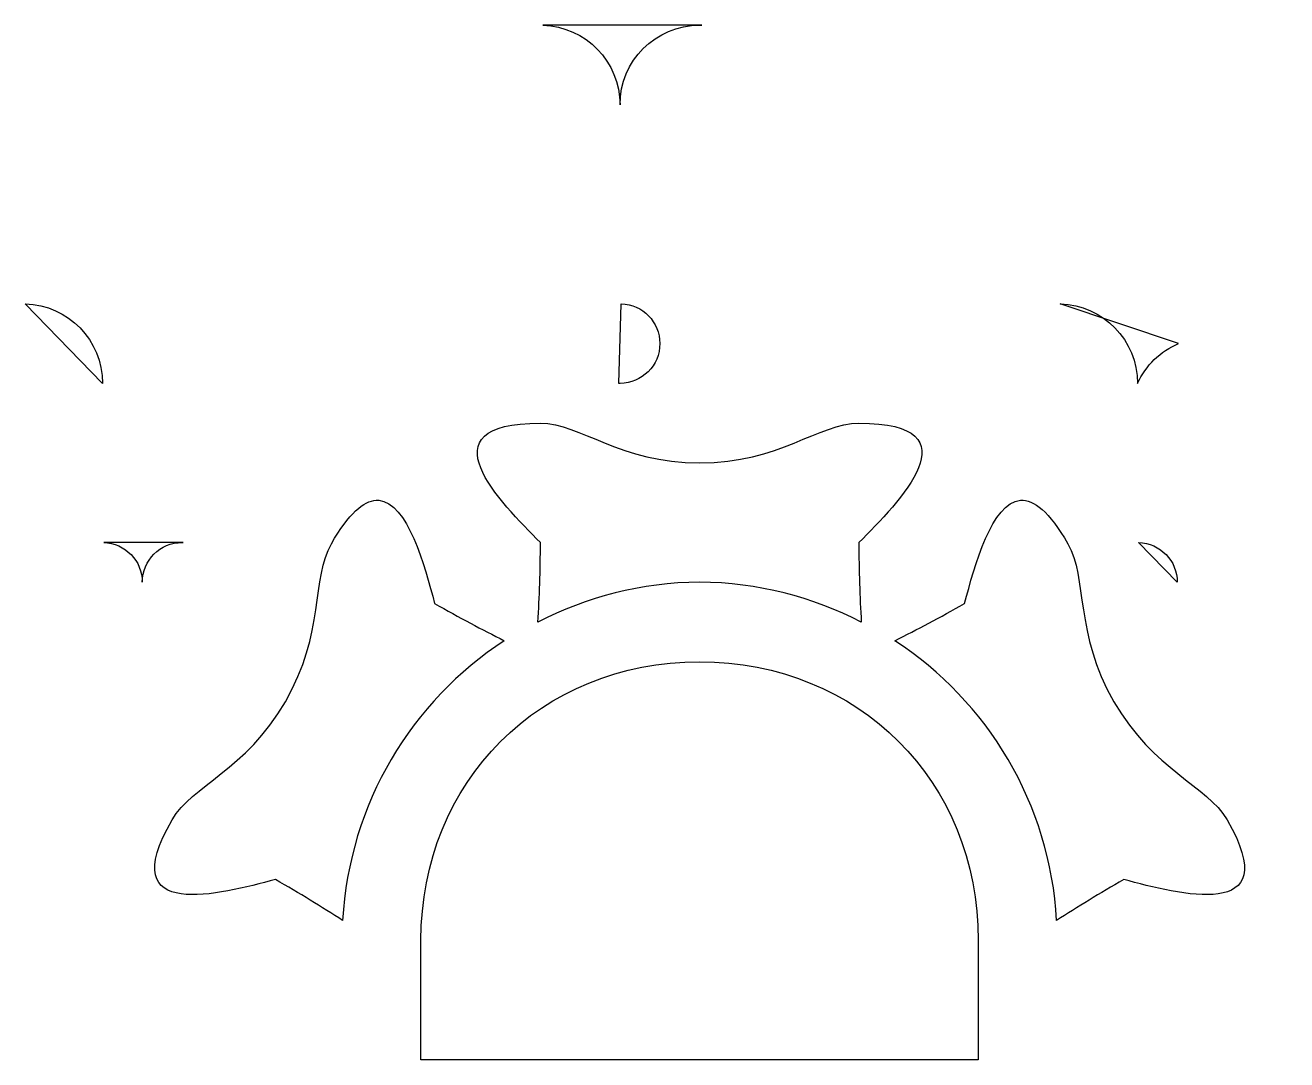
# Model space of a CAD drawing. Header units: centimetres. Extents: x -11.4 to 10, y -8.8 to 8.8.
import ezdxf

# ---------------------------------------------------------------- set-up
doc = ezdxf.new("R2010")
doc.units = ezdxf.units.CM
doc.header["$MEASUREMENT"] = 0
doc.layers.add('Layer 1', color=7, linetype='Continuous')

msp = doc.modelspace()

# ---------------------------------------------------------------- linework, layer by layer
at = {"layer": 'Layer 1'}
for points, knots in [([(0.03955, 8.77094), (0.02652, 8.77119), (0.01318, 8.77152), (0, 8.77152), (0, 8.77152), (-0.74511, 8.77152), (-1.34937, 8.16726), (-1.34937, 7.42214), (-1.34937, 7.42214), (-1.34937, 7.42198), (-1.34937, 7.42165), (-1.34937, 7.42148), (-1.34937, 7.42148), (-1.34936, 7.42165), (-1.34936, 7.42198), (-1.34936, 7.42214), (-1.34936, 7.42214), (-1.34936, 8.15194), (-1.9299, 8.74961), (-2.6592, 8.77086), (-2.6592, 8.77086), (-2.6592, 8.77086), (0.03955, 8.77094), (0.03955, 8.77094)], [0, 0, 0, 0, 0.14285714, 0.14285714, 0.14285714, 0.14285714, 0.28571429, 0.28571429, 0.28571429, 0.28571429, 0.42857143, 0.42857143, 0.42857143, 0.42857143, 0.57142857, 0.57142857, 0.57142857, 0.57142857, 0.71428571, 0.71428571, 0.71428571, 0.71428571, 1, 1, 1, 1]), ([(-10.12031, 2.69875), (-10.1203, 2.69884), (-10.1203, 2.69917), (-10.1203, 2.69933), (-10.1203, 2.69933), (-10.1203, 3.42913), (-10.70084, 4.0268), (-11.43014, 4.04805), (-11.43014, 4.04805), (-11.43014, 4.04805), (-10.12031, 2.69875), (-10.12031, 2.69875)], [0, 0, 0, 0, 0.25, 0.25, 0.25, 0.25, 0.5, 0.5, 0.5, 0.5, 1, 1, 1, 1]), ([(-1.36919, 2.69875), (-1.3627, 2.69862), (-1.35595, 2.69846), (-1.34936, 2.69846), (-1.34936, 2.69846), (-0.9768, 2.69846), (-0.67467, 3.00059), (-0.67467, 3.37315), (-0.67467, 3.37315), (-0.67467, 3.37323), (-0.67467, 3.3734), (-0.67467, 3.37348), (-0.67467, 3.37348), (-0.67467, 3.37348), (-0.67467, 3.37365), (-0.67467, 3.37373), (-0.67467, 3.37373), (-0.67467, 3.73863), (-0.96486, 4.03738), (-1.32951, 4.04809), (-1.32951, 4.04809), (-1.32951, 4.04809), (-1.36919, 2.69875), (-1.36919, 2.69875)], [0, 0, 0, 0, 0.14285714, 0.14285714, 0.14285714, 0.14285714, 0.28571429, 0.28571429, 0.28571429, 0.28571429, 0.42857143, 0.42857143, 0.42857143, 0.42857143, 0.57142857, 0.57142857, 0.57142857, 0.57142857, 0.71428571, 0.71428571, 0.71428571, 0.71428571, 1, 1, 1, 1]), ([(8.11607, 3.37344), (7.80926, 3.24235), (7.56149, 3.00167), (7.42162, 2.69871), (7.42162, 2.69871), (7.42157, 2.69884), (7.42157, 2.69917), (7.42157, 2.69933), (7.42157, 2.69933), (7.42157, 3.42913), (6.84103, 4.0268), (6.11173, 4.04805), (6.11173, 4.04805), (6.11173, 4.04805), (8.11607, 3.37344), (8.11607, 3.37344)], [0, 0, 0, 0, 0.2, 0.2, 0.2, 0.2, 0.4, 0.4, 0.4, 0.4, 0.6, 0.6, 0.6, 0.6, 1, 1, 1, 1]), ([(-2.69875, 2.02406), (-4.72281, 2.02406), (-3.37344, 0.67468), (-2.69875, 0), (-2.69875, 0), (-2.69875, -0.48114), (-2.71503, -0.92306), (-2.74092, -1.34938), (-2.74092, -1.34938), (-1.91485, -0.9288), (-0.99053, -0.67469), (0, -0.67469), (0, -0.67469), (0.99053, -0.67469), (1.91485, -0.92879), (2.74092, -1.34938), (2.74092, -1.34938), (2.71503, -0.92306), (2.69875, -0.48114), (2.69875, 0), (2.69875, 0), (3.37344, 0.67469), (4.72281, 2.02406), (2.69875, 2.02406), (2.69875, 2.02406), (2.02406, 2.02406), (1.34937, 1.34937), (0, 1.34937), (0, 1.34937), (-1.34937, 1.34937), (-2.02406, 2.02406), (-2.69875, 2.02406)], [0, 0, 0, 0, 0.11111111, 0.11111111, 0.11111111, 0.11111111, 0.22222222, 0.22222222, 0.22222222, 0.22222222, 0.33333333, 0.33333333, 0.33333333, 0.33333333, 0.44444444, 0.44444444, 0.44444444, 0.44444444, 0.55555556, 0.55555556, 0.55555556, 0.55555556, 0.66666667, 0.66666667, 0.66666667, 0.66666667, 0.77777778, 0.77777778, 0.77777778, 0.77777778, 1, 1, 1, 1]), ([(-5.48184, 0.71686), (-5.69546, 0.7059), (-5.94442, 0.49253), (-6.24086, -0.02108), (-6.24086, -0.02108), (-6.5782, -0.60536), (-6.34628, -1.5301), (-7.02097, -2.69875), (-7.02097, -2.69875), (-7.69566, -3.8674), (-8.60227, -4.11736), (-8.93961, -4.70173), (-8.93961, -4.70173), (-9.95164, -6.45465), (-8.11135, -5.9607), (-7.18964, -5.71376), (-7.18964, -5.71376), (-6.7828, -5.94864), (-6.40279, -6.18022), (-6.0511, -6.40953), (-6.0511, -6.40953), (-5.9399, -4.42342), (-4.87908, -2.69061), (-3.31018, -1.66563), (-3.31018, -1.66563), (-3.68611, -1.47301), (-4.07502, -1.27321), (-4.49088, -1.03311), (-4.49088, -1.03311), (-4.66069, -0.39949), (-4.94925, 0.68001), (-5.43966, 0.71686), (-5.43966, 0.71686), (-5.45358, 0.71791), (-5.46758, 0.71758), (-5.48183, 0.71686), (-5.48183, 0.71686), (-5.48183, 0.71686), (-5.48184, 0.71686), (-5.48184, 0.71686)], [0, 0, 0, 0, 0.09090909, 0.09090909, 0.09090909, 0.09090909, 0.18181818, 0.18181818, 0.18181818, 0.18181818, 0.27272727, 0.27272727, 0.27272727, 0.27272727, 0.36363636, 0.36363636, 0.36363636, 0.36363636, 0.45454545, 0.45454545, 0.45454545, 0.45454545, 0.54545455, 0.54545455, 0.54545455, 0.54545455, 0.63636364, 0.63636364, 0.63636364, 0.63636364, 0.72727273, 0.72727273, 0.72727273, 0.72727273, 0.81818182, 0.81818182, 0.81818182, 0.81818182, 1, 1, 1, 1]), ([(5.43967, 0.71686), (4.94917, 0.68009), (4.66066, -0.39945), (4.49089, -1.03311), (4.49089, -1.03311), (4.07503, -1.27321), (3.68611, -1.47301), (3.31019, -1.66563), (3.31019, -1.66563), (4.87909, -2.69061), (5.93991, -4.42342), (6.05111, -6.40953), (6.05111, -6.40953), (6.40279, -6.18022), (6.78281, -5.94863), (7.18965, -5.71376), (7.18965, -5.71376), (8.11127, -5.9607), (9.95165, -6.45465), (8.93962, -4.70173), (8.93962, -4.70173), (8.60228, -4.11745), (7.69566, -3.86739), (7.02098, -2.69875), (7.02098, -2.69875), (6.3463, -1.53011), (6.5782, -0.60545), (6.24086, -0.02108), (6.24086, -0.02108), (5.9246, 0.52668), (5.66257, 0.73352), (5.43967, 0.71686)], [0, 0, 0, 0, 0.11111111, 0.11111111, 0.11111111, 0.11111111, 0.22222222, 0.22222222, 0.22222222, 0.22222222, 0.33333333, 0.33333333, 0.33333333, 0.33333333, 0.44444444, 0.44444444, 0.44444444, 0.44444444, 0.55555556, 0.55555556, 0.55555556, 0.55555556, 0.66666667, 0.66666667, 0.66666667, 0.66666667, 0.77777778, 0.77777778, 0.77777778, 0.77777778, 1, 1, 1, 1]), ([(-8.75112, 0), (-8.75759, 0.00013), (-8.76434, 0.00029), (-8.77093, 0.00029), (-8.77093, 0.00029), (-9.14349, 0.00029), (-9.44562, -0.30183), (-9.44562, -0.67439), (-9.44562, -0.67439), (-9.44562, -0.67447), (-9.44562, -0.67464), (-9.44562, -0.67472), (-9.44562, -0.67472), (-9.44561, -0.67464), (-9.44561, -0.67447), (-9.44561, -0.67439), (-9.44561, -0.67439), (-9.44561, -0.30949), (-9.7358, -0.01074), (-10.10045, -0.00003), (-10.10045, -0.00003), (-10.10045, -0.00003), (-8.75112, 0), (-8.75112, 0)], [0, 0, 0, 0, 0.14285714, 0.14285714, 0.14285714, 0.14285714, 0.28571429, 0.28571429, 0.28571429, 0.28571429, 0.42857143, 0.42857143, 0.42857143, 0.42857143, 0.57142857, 0.57142857, 0.57142857, 0.57142857, 0.71428571, 0.71428571, 0.71428571, 0.71428571, 1, 1, 1, 1]), ([(8.09625, -0.67469), (8.09625, -0.67464), (8.09625, -0.67447), (8.09625, -0.67439), (8.09625, -0.67439), (8.09625, -0.30949), (7.80606, -0.01074), (7.44141, -0.00003), (7.44141, -0.00003), (7.44141, -0.00003), (8.09625, -0.67469), (8.09625, -0.67469)], [0, 0, 0, 0, 0.25, 0.25, 0.25, 0.25, 0.5, 0.5, 0.5, 0.5, 1, 1, 1, 1]), ([(0, -2.02406), (-2.69875, -2.02406), (-4.72281, -4.04812), (-4.72281, -6.74687), (-4.72281, -6.74687), (-4.72281, -6.74687), (-4.72281, -8.77093), (-4.72281, -8.77093), (-4.72281, -8.77093), (-4.72281, -8.77093), (4.72281, -8.77094), (4.72281, -8.77094), (4.72281, -8.77094), (4.72281, -8.77094), (4.72281, -6.74688), (4.72281, -6.74688), (4.72281, -6.74688), (4.72281, -4.04813), (2.69875, -2.02407), (0, -2.02407), (0, -2.02407), (0, -2.02407), (0, -2.02406), (0, -2.02406)], [0, 0, 0, 0, 0.14285714, 0.14285714, 0.14285714, 0.14285714, 0.28571429, 0.28571429, 0.28571429, 0.28571429, 0.42857143, 0.42857143, 0.42857143, 0.42857143, 0.57142857, 0.57142857, 0.57142857, 0.57142857, 0.71428571, 0.71428571, 0.71428571, 0.71428571, 1, 1, 1, 1])]:
    msp.add_open_spline(points, degree=3, knots=knots, dxfattribs=at)

doc.saveas('drawing.dxf')
